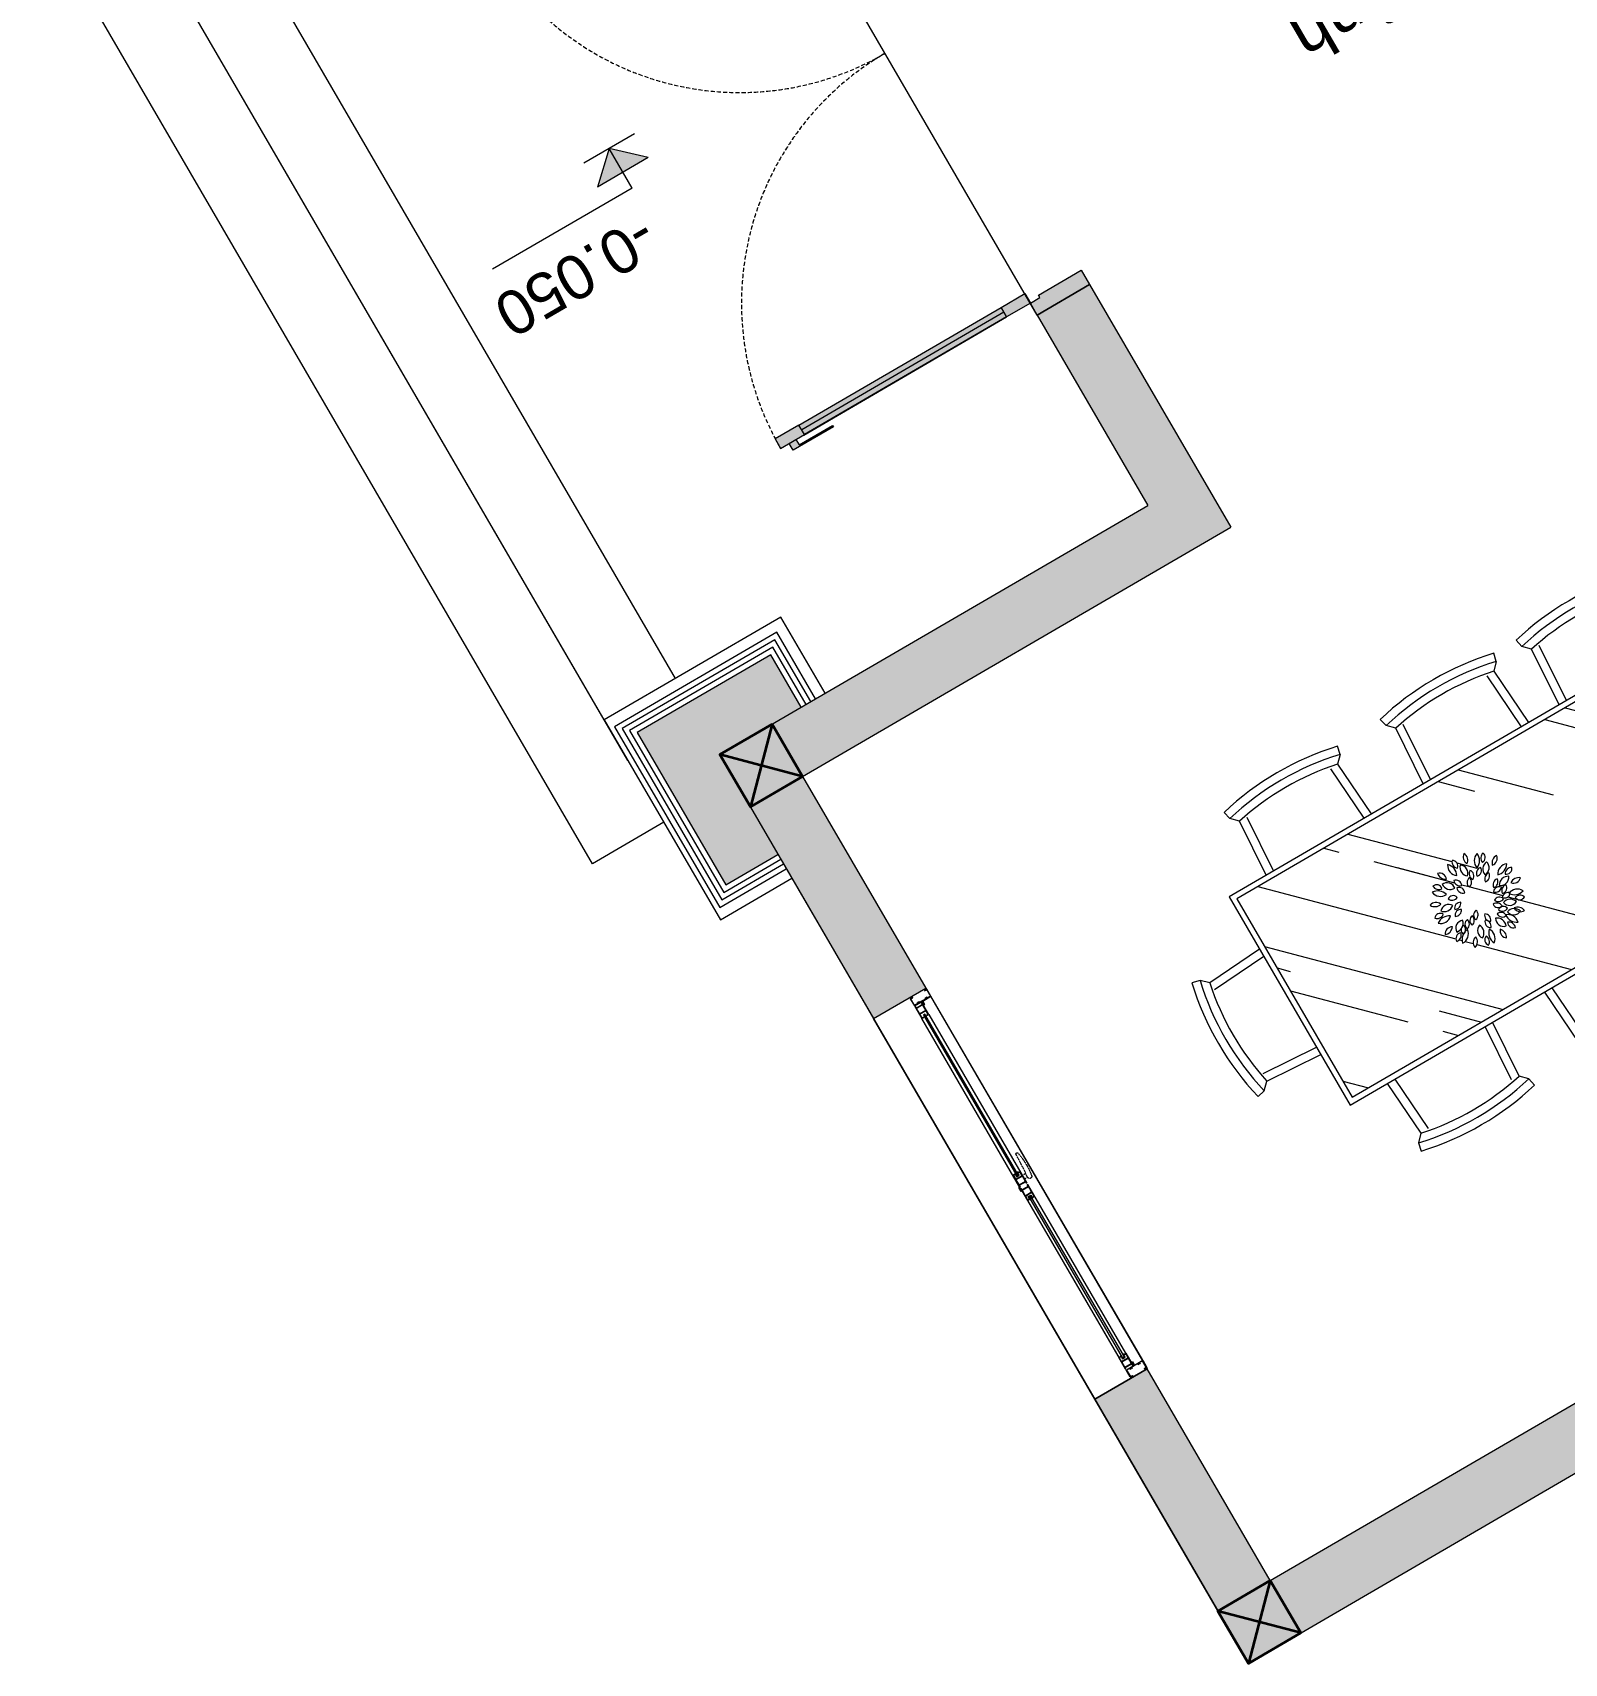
# Model space of a CAD drawing. Header units: millimetres. Extents: x 403824132 to 733479728, y 1974822364 to 2151530530.
# Drawn here: x 568546547 to 568552133, y 2063006440 to 2063012384 of the extents above; entities that cross this region are included whole.
import ezdxf
from ezdxf.enums import TextEntityAlignment as Align

# ---------------------------------------------------------------- set-up
doc = ezdxf.new("R2010")
doc.units = ezdxf.units.MM
doc.linetypes.add('HIDDEN', pattern=[0.75, 0.5, -0.25])
for name, color, linetype, lineweight in [('A-COT VACH', 2, 'Continuous', 35), ('A-HATCH', 251, 'Continuous', 5), ('A-KY HIEU', 34, 'Continuous', 20), ('A-NET THAY', 125, 'Continuous', 18), ('A-TEXT', 7, 'Continuous', 18), ('E- THAY', 9, 'Continuous', 20), ('E- Tuong', 4, 'Continuous', 13), ('i_Hatch', 250, 'Continuous', 13), ('LD-CUA', 146, 'Continuous', 13), ('LD-THAY', 9, 'Continuous', 13)]:
    doc.layers.add(name, color=color, linetype=linetype, lineweight=lineweight)
doc.styles.add('A1-arial', font='arial.ttf')
doc.styles.add('AA - Arial - Regular', font='arial.ttf', dxfattribs={"height": 250})

# ---------------------------------------------------------------- blocks, each defined once
blk = doc.blocks.new('AAAAAAW')
at = {"color": 2, "linetype": 'Continuous'}
for p, q in [((7037145.422722901, 955091.7947491944), (7037138.366936312, 955121.8783971713)), ((7037608.922722901, 955091.7947377636), (7037615.978510975, 955121.8783853924)), ((7037716.496211364, 955091.7947491944), (7037709.440424773, 955121.8783971713)), ((7038179.99621136, 955091.7947377636), (7038187.051999435, 955121.8783853924)), ((7038377.293093964, 955085.2598176105), (7038370.237307375, 955115.3434655872)), ((7038840.793093966, 955085.2598061792), (7038847.848882037, 955115.3434538085)), ((7037145.422722901, 955091.7947491944), (7037170.7429759, 955065.8119493973)), ((7037170.7429759, 955065.8119493973), (7037155.767477582, 954841.1795581372)), ((7037583.602468624, 955065.8119392156), (7037608.922722901, 955091.7947377636)), ((7037598.577955858, 954841.1795472169), (7037583.602468624, 955065.8119392156)), ((7037716.496211364, 955091.7947491944), (7037741.816464359, 955065.8119493973)), ((7037741.816464359, 955065.8119493973), (7037726.840966045, 954841.1795581372)), ((7038154.675957083, 955065.8119392156), (7038179.99621136, 955091.7947377636)), ((7038169.651444319, 954841.1795472169), (7038154.675957083, 955065.8119392156)), ((7038377.293093964, 955085.2598176105), (7038402.613346962, 955059.2770178132)), ((7038402.613346962, 955059.2770178132), (7038388.073509827, 954841.17954183)), ((7038815.472839688, 955059.2770076316), (7038840.793093966, 955085.2598061792)), ((7038830.012666062, 954841.1795309308), (7038815.472839688, 955059.2770076316)), ((7036960.433261916, 954841.1795764954), (7036960.433240323, 953965.6795764957)), ((7038986.068196999, 954841.1795270824), (7036960.433261916, 954841.1795764954)), ((7038986.068175407, 953965.6795270821), (7038986.068196999, 954841.1795270824)), ((7036716.352981422, 954639.2572313192), (7036686.269333797, 954646.3130193922)), ((7036716.352981422, 954639.2572313192), (7036742.335779972, 954613.9369770396)), ((7036742.335779972, 954613.9369770396), (7036960.433256673, 954628.4768034169)), ((7039204.165667736, 954613.9369168669), (7038986.068191753, 954628.4767540016)), ((7039230.148467533, 954639.2571698644), (7039204.165667736, 954613.9369168669)), ((7039230.148467533, 954639.2571698644), (7039260.23211551, 954646.3129564537)), ((7036716.352969993, 954175.7572313192), (7036686.269322016, 954168.7014447292)), ((7036742.33576979, 954201.077484316), (7036716.352969993, 954175.7572313192)), ((7036960.433245773, 954186.5376471806), (7036742.33576979, 954201.077484316)), ((7038986.068180853, 954186.5375977657), (7039204.165657554, 954201.0774241429)), ((7039204.165657554, 954201.0774241429), (7039230.148456102, 954175.7571698644)), ((7039230.148456102, 954175.7571698644), (7039260.232103731, 954168.7013817908)), ((7036960.433240323, 953965.6795764957), (7038986.068175407, 953965.6795270821)), ((7037170.742943227, 953741.0471661384), (7037155.767455991, 953965.6795581371)), ((7037598.577934268, 953965.6795472169), (7037583.602435951, 953741.0471559565)), ((7037741.816431689, 953741.0471661384), (7037726.840944452, 953965.6795581371)), ((7038169.651422728, 953965.6795472169), (7038154.675924413, 953741.0471559565)), ((7038402.613314613, 953747.5820651292), (7038388.073488237, 953965.67954183)), ((7038830.012644473, 953965.6795309308), (7038815.472807338, 953747.5820549476)), ((7037145.422688949, 953715.0643675905), (7037170.742943227, 953741.0471661384)), ((7037583.602435951, 953741.0471559565), (7037608.922688949, 953715.0643561592)), ((7037716.496177409, 953715.0643675905), (7037741.816431689, 953741.0471661384)), ((7038154.675924413, 953741.0471559565), (7038179.996177413, 953715.0643561592)), ((7038377.293060333, 953721.5992665814), (7038402.613314613, 953747.5820651292)), ((7038815.472807338, 953747.5820549476), (7038840.793060335, 953721.5992551508)), ((7037145.422688949, 953715.0643675905), (7037138.366900875, 953684.980719961)), ((7037608.922688949, 953715.0643561592), (7037615.978475537, 953684.980708182)), ((7037716.496177409, 953715.0643675905), (7037709.440389338, 953684.980719961)), ((7038179.996177413, 953715.0643561592), (7038187.051964, 953684.980708182)), ((7038377.293060333, 953721.5992665814), (7038370.237272262, 953691.5156189522)), ((7038840.793060335, 953721.5992551508), (7038847.848846923, 953691.5156071731))]:
    blk.add_line(p, q, dxfattribs=at)
at = {"color": 8, "linetype": 'Continuous'}
for p, q in [((7037201.574537225, 955063.7565112115), (7037186.736068122, 954841.1795573734)), ((7037772.648025688, 955063.7565112115), (7037757.809556584, 954841.1795573734)), ((7036981.033261407, 954820.5795759876), (7036981.033240832, 953986.2795759876)), ((7038965.46819649, 954820.5795275904), (7036981.033261407, 954820.5795759876)), ((7038965.468175916, 953986.2795275906), (7038965.46819649, 954820.5795275904)), ((7036981.033240832, 953986.2795759876), (7038965.468175916, 953986.2795275906)), ((7037201.574504656, 953743.1026028028), (7037186.736046532, 953965.6795573732)), ((7037567.609343727, 953965.6795479804), (7037552.770874624, 953743.1025941421)), ((7037772.647993118, 953743.1026028028), (7037757.809534992, 953965.6795573732)), ((7038138.682832189, 953965.6795479804), (7038123.844363086, 953743.1025941421))]:
    blk.add_line(p, q, dxfattribs=at)
at = {"color": 8}
for p, q in [((7037567.609365319, 954841.1795479802), (7037552.770907192, 955063.7565025508)), ((7038138.682853783, 954841.1795479802), (7038123.844395657, 955063.7565025508)), ((7038433.444908287, 955057.221579628), (7038419.042100366, 954841.1795410664)), ((7038799.044075524, 954841.1795316949), (7038784.641278258, 955057.2215709669)), ((7037280.384742999, 954521.2280796304), (7036981.033260925, 954820.57957647)), ((7037407.663962567, 954478.8016696204), (7037065.886074668, 954820.5795743776)), ((7037499.406899352, 954521.2280742887), (7037200.055417278, 954820.5795711286)), ((7037626.686118918, 954478.8016642787), (7037284.908231019, 954820.5795690359)), ((7037872.759282049, 954611.7377330728), (7037663.917465735, 954820.5795596888)), ((7038110.502386771, 954475.8179956276), (7037765.740842226, 954820.579557178)), ((7038110.502386771, 954475.8179956276), (7037765.740842226, 954820.579557178)), ((7038294.672159762, 954568.8340786112), (7038042.926700451, 954820.5795503418)), ((7038965.468180854, 954186.5375982744), (7038331.426267175, 954820.579543227)), ((7038534.611231612, 954707.904238992), (7038421.935935168, 954820.5795409948)), ((7038560.067077477, 954778.6149164832), (7038518.102457408, 954820.579538623)), ((7038965.468194805, 954752.2230232236), (7038897.111692124, 954820.5795292764)), ((7038965.468185457, 954373.2137885074), (7038653.405170293, 954685.2768190644)), ((7036744.391216637, 954583.1054156113), (7036960.433255909, 954597.5082128778)), ((7039202.110229551, 954583.10535554), (7038986.068190991, 954597.5081634629)), ((7038326.003944462, 954537.502292367), (7038304.569516268, 954558.9367216205)), ((7038341.625459909, 954521.8807761502), (7038333.990938103, 954529.5152983344)), ((7038877.226679875, 953986.2795297664), (7038350.377441702, 954513.1287939256)), ((7038212.025921906, 954374.2944554848), (7038123.983552631, 954462.3368291019)), ((7038212.025921906, 954374.2944554848), (7038123.983552631, 954462.3368291019)), ((7038208.822534008, 954275.6744645387), (7038155.601987549, 954328.8950136232)), ((7038233.282321469, 954353.0380548736), (7038214.693738082, 954371.6266391751)), ((7038233.282321469, 954353.0380548736), (7038214.693738082, 954371.6266391751)), ((7038466.728966109, 954119.5913987192), (7038252.025447872, 954334.2949275478)), ((7038404.503570898, 954181.8167969981), (7038252.025447872, 954334.2949275478)), ((7038965.468183087, 954277.047266266), (7038930.591019311, 954311.9244317621)), ((7036960.433246536, 954217.5062377196), (7036744.391207975, 954231.9090456428)), ((7037366.333240353, 953986.2795558949), (7037114.227448499, 954238.3853601805)), ((7037585.355396701, 953986.2795505532), (7037333.249604849, 954238.3853548388)), ((7038034.355396701, 953986.2795505532), (7037782.249604851, 954238.3853548388)), ((7038498.21744516, 953986.2795391136), (7038221.817682953, 954262.6793149546)), ((7038986.068181617, 954217.5061883045), (7039202.11022089, 954231.9089855714)), ((7037670.208210442, 953986.2795484607), (7037573.665906617, 954082.8218570488)), ((7038119.208210444, 953986.2795484607), (7038022.665906617, 954082.8218570488)), ((7038600.040821647, 953986.2795366023), (7038560.067058924, 954026.2533013006)), ((7038433.444876042, 953749.6375017943), (7038419.042078775, 953965.6795410663)), ((7038799.044053933, 953965.6795316949), (7038784.641246012, 953749.6374931328))]:
    blk.add_line(p, q, dxfattribs=at)
at = {"color": 2, "linetype": 'Continuous'}
for centre, radius, start, end in [((7037377.172698532, 954103.6859681986), 1045.822171541417, 76.80048340270088, 103.1995137473424), ((7037948.246186994, 954103.6859681986), 1045.822171541417, 76.80048340270088, 103.1995137473424), ((7038609.043069596, 954097.1510366142), 1045.822171541417, 76.80048340270088, 103.1995137473424), ((7038609.043069596, 954097.1510366142), 1014.922171541418, 76.80048340270088, 103.1995137473424), ((7037377.172698532, 954103.6859681986), 984.0221715414186, 77.89044481323005, 102.1095523488644), ((7037948.246186994, 954103.6859681986), 984.0221715414186, 77.89044481323005, 102.1095523488644), ((7038609.043069596, 954097.1510366142), 984.0221715414186, 77.89044481323005, 102.1095523488644), ((7037704.461750989, 954407.5072069481), 1045.822171541417, 166.8004834466142, 193.1995137511709), ((7037704.461750989, 954407.5072069481), 1014.922171541418, 166.8004834466142, 193.1995137511709), ((7038242.039686537, 954407.5071942328), 1014.922171541418, 346.8004834222621, 13.19951373493623), ((7038242.039686537, 954407.5071942328), 1045.822171541417, 346.8004834222621, 13.19951373493623), ((7037704.461750989, 954407.5072069481), 984.0221715414186, 167.8904447942521, 192.1095524362199), ((7038242.039686537, 954407.5071942328), 984.0221715414186, 347.8904447600133, 12.10955240687231), ((7037377.172713316, 954703.1731371556), 984.0221715414186, 257.89044481323, 282.1095523488645), ((7037948.246201779, 954703.1731371556), 984.0221715414186, 257.89044481323, 282.1095523488645), ((7038609.043084702, 954709.7080361464), 984.0221715414186, 257.89044481323, 282.1095523488645), ((7037377.172713316, 954703.1731371556), 1045.822171541417, 256.8004834027009, 283.1995137473425), ((7037377.172713316, 954703.1731371556), 1014.922171541418, 256.8004834027009, 283.1995137473425), ((7037948.246201779, 954703.1731371556), 1045.822171541417, 256.8004834027009, 283.1995137473425), ((7037948.246201779, 954703.1731371556), 1014.922171541418, 256.8004834027009, 283.1995137473425), ((7038609.043084702, 954709.7080361464), 1045.822171541417, 256.8004834027009, 283.1995137473425), ((7038609.043084702, 954709.7080361464), 1014.922171541418, 256.8004834027009, 283.1995137473425)]:
    blk.add_arc(centre, radius, start, end, dxfattribs=at)
at = {"color": 8, "linetype": 'Continuous'}
for centre in [(7037377.172698532, 954103.6859681986), (7037948.246186994, 954103.6859681986)]:
    blk.add_arc(centre, 1014.922171541418, 76.80048340270088, 103.1995137473424, dxfattribs=at)
at = {"color": 8}
for centre, radius, start, end in [((7038160.864861967, 954564.3602552128), 37.56386467009188, 166.0384723078694, 254.4359223569285), ((7038106.742750776, 954532.8133772865), 44.28682309241754, 353.9865708197663, 66.48782375426768), ((7038165.082215165, 954576.9880288466), 23.71430456975139, 158.7907787030892, 250.7624297853872), ((7038139.730157658, 954565.286293598), 20.53877804133036, 328.6409303441316, 80.91227821331633), ((7038215.484375651, 954585.4545418515), 30.87220209516123, 147.0310155199571, 225.0700473188842), ((7038174.141566833, 954581.0723694302), 26.21356438686432, 318.1933990584165, 53.90766383716564), ((7038259.258564968, 954564.254286107), 37.56386467009188, 126.0384722685216, 214.4359224009603), ((7038197.520680212, 954574.87699804), 44.28682309241754, 313.9865707637572, 26.48782383021965), ((7038270.606221389, 954571.2168595504), 23.71430456975139, 118.7907786233415, 210.7624298171029), ((7038243.663688168, 954578.5487987378), 20.53877804133036, 288.6409302818126, 40.91227818012279), ((7038314.65868596, 954545.3047005319), 30.87220209516123, 107.0310154585595, 185.0700473473505), ((7038280.1714509, 954568.5224069677), 26.21356438686432, 278.1933989877536, 13.90766386556039), ((7038068.637428108, 954488.3194396122), 20.53877804133036, 8.640930332527972, 120.9122781611231), ((7038080.536500483, 954513.5794773072), 23.71430456975139, 198.7907787265376, 290.7624298312242), ((7038084.851002918, 954522.5315027056), 26.21356438686432, 358.193399000597, 93.9076638450256), ((7038113.704625768, 954552.4630867898), 30.87220209516123, 187.0310155221967, 265.0700473164075), ((7038105.934092498, 954480.4522417705), 29.076542895512, 8.578276167023063, 117.9127010847434), ((7038123.318974506, 954514.9364599142), 32.21870847391171, 195.8330252398021, 290.6579521340827), ((7038110.562171811, 954517.446413816), 29.076542895512, 8.578276167023063, 117.9127010847434), ((7038127.947053817, 954551.93063196), 32.21870847391171, 195.8330252398021, 290.6579521340827), ((7038142.181750304, 954490.2412849679), 23.19747010121643, 21.29670151271758, 116.1216283637296), ((7038152.277946333, 954516.1489327687), 20.93511088476864, 194.0419524087804, 303.3763773696843), ((7038153.93732479, 954511.1250798728), 20.93511088476864, 354.0419523984777, 103.3763773924367), ((7038172.285583089, 954532.0172029258), 23.19747010121643, 181.2967014621411, 276.1216282906643), ((7038198.727743288, 954550.5274936069), 32.21870847391171, 155.8330252367505, 250.6579520107867), ((7038163.244122864, 954535.2858366572), 29.076542895512, 328.5782761256177, 77.91270120002464), ((7038226.645637336, 954506.2007362287), 23.19747010121643, 141.2967014666794, 236.1216283109957), ((7038199.160858178, 954501.990474562), 20.93511088476864, 314.0419523986267, 63.37637743995557), ((7038237.32774312, 954526.654558365), 23.19747010121643, 141.2967014666794, 236.1216283109957), ((7038209.842963961, 954522.4442966986), 20.93511088476864, 314.0419523986267, 63.37637743995557), ((7038279.371687027, 954529.3199849634), 32.21870847391171, 115.8330252592557, 210.6579520433989), ((7038242.392508534, 954540.452629925), 29.076542895512, 288.5782761539557, 37.91270111384553), ((7038334.564398745, 954500.9268559181), 37.56386467009188, 86.03847225714806, 174.4359223617684), ((7038294.098582825, 954548.7486727171), 44.28682309241754, 273.986570869189, 346.4878238609024), ((7038323.378001211, 954489.9487061196), 23.19747010121643, 101.2967014291699, 196.1216283250585), ((7038299.617134851, 954504.3903340531), 20.93511088476864, 274.0419524061677, 23.37637735860937), ((7038347.732663832, 954498.9663636228), 23.71430456975139, 78.79077875017815, 170.7624298151291), ((7038331.806365633, 954521.9012814198), 20.53877804133036, 248.640930309227, 0.9122781916095888), ((7038054.079806449, 954420.2917289478), 26.21356438686432, 38.19339903106032, 133.907663794871), ((7038064.240796627, 954442.2398461036), 44.28682309241754, 33.98657080542964, 106.4878237929903), ((7038085.422796902, 954501.1951791152), 37.56386467009188, 206.0384723226221, 294.4359223499702), ((7038115.695491836, 954434.7954010292), 20.93511088476864, 74.04195241248634, 183.3763773748825), ((7038098.306908705, 954456.4927871642), 23.19747010121643, 261.2967014186915, 356.1216283236893), ((7038112.364134434, 954454.96583115), 20.93511088476864, 34.0419524221702, 143.3763773518689), ((7038112.990517912, 954482.7641589995), 23.19747010121643, 221.2967014695181, 316.1216282828821), ((7038137.553670992, 954453.2471129216), 23.19747010121643, 21.29670151271758, 116.1216283637296), ((7038147.649867021, 954479.154760723), 20.93511088476864, 194.0419524087804, 303.3763773696843), ((7038149.309245477, 954474.130907827), 20.93511088476864, 354.0419523984777, 103.3763773924367), ((7038167.657503777, 954495.02303088), 23.19747010121643, 181.2967014621411, 276.1216282906643), ((7038256.810896947, 954466.2351084013), 23.19747010121643, 101.2967014291699, 196.1216283250585), ((7038233.050030584, 954480.676736335), 20.93511088476864, 274.0419524061677, 23.37637735860937), ((7038279.018059768, 954476.8465139336), 23.19747010121643, 101.2967014291699, 196.1216283250585), ((7038255.257193407, 954491.2881418671), 20.93511088476864, 274.0419524061677, 23.37637735860937), ((7038301.170838391, 954479.3373005872), 23.19747010121643, 101.2967014291699, 196.1216283250585), ((7038277.409972029, 954493.7789285207), 20.93511088476864, 274.0419524061677, 23.37637735860937), ((7038327.516608225, 954461.2371629836), 32.21870847391171, 75.8330252798322, 170.6579520891057), ((7038306.344840287, 954493.5350215216), 29.076542895512, 248.5782761436271, 357.9127011445724), ((7038364.822794792, 954450.800119796), 30.87220209516123, 67.03101551501791, 145.070047311018), ((7038353.32809403, 954490.7538822085), 26.21356438686432, 238.1933989526573, 333.9076638611759), ((7038056.943312474, 954461.7674038706), 30.87220209516123, 227.0310154635651, 305.0700473569482), ((7038063.650577806, 954383.6618831006), 20.53877804133036, 48.64093034705945, 160.9122782149553), ((7038056.528956799, 954410.6607708916), 23.71430456975139, 238.7907787245383, 330.7624297763851), ((7038089.901954452, 954345.5367663474), 44.28682309241754, 73.98657077435878, 146.487823853711), ((7038068.232550465, 954404.3146988812), 37.56386467009188, 246.0384722620045, 334.4359223452029), ((7038097.278417605, 954401.6090936648), 29.076542895512, 48.57827619212944, 157.9127011500429), ((7038088.429981718, 954439.2003241244), 32.21870847391171, 235.8330252244034, 330.657952103282), ((7038132.359836273, 954400.574812458), 20.93511088476864, 74.04195241248634, 183.3763773748825), ((7038114.971253141, 954422.272198593), 23.19747010121643, 261.2967014186915, 356.1216283236893), ((7038129.02847887, 954420.7452425793), 20.93511088476864, 34.0419524221702, 143.3763773518689), ((7038129.654862347, 954448.5435704284), 23.19747010121643, 221.2967014695181, 316.1216282828821), ((7038147.808154478, 954366.8132248772), 20.93511088476864, 74.04195241248634, 183.3763773748825), ((7038289.16500685, 954397.54534997), 23.19747010121643, 61.29670138083022, 156.1216283010965), ((7038280.246026702, 954423.8814693023), 20.93511088476864, 234.0419523506694, 343.3763773674817), ((7038280.455242553, 954364.0214559578), 23.19747010121643, 21.29670151271758, 116.1216283637296), ((7038300.269132542, 954420.695530816), 23.19747010121643, 61.29670138083022, 156.1216283010965), ((7038291.350152394, 954447.0316501486), 20.93511088476864, 234.0419523506694, 343.3763773674817), ((7038320.634963135, 954378.1357367112), 32.21870847391171, 35.83302519554897, 130.6579521139745), ((7038325.177111241, 954416.4862818924), 29.076542895512, 208.5782762019431, 317.9127011147625), ((7038351.545926792, 954404.0095730143), 37.56386467009188, 46.03847227554484, 134.4359223381847), ((7038351.286584691, 954466.6541351308), 44.28682309241754, 233.9865708583101, 306.4878237622672), ((7038360.373222931, 954394.0433511492), 23.71430456975139, 38.79077873122104, 130.7624297534186), ((7038362.915251687, 954421.8497446092), 20.53877804133036, 208.640930279084, 320.9122781664652), ((7038096.226162137, 954322.1921745135), 26.21356438686432, 78.19339905206539, 173.9076638591698), ((7038071.759685093, 954355.8050110372), 30.87220209516123, 267.0310155412907, 345.0700473558866), ((7038141.327184669, 954335.6479776296), 29.076542895512, 88.57827616241256, 197.9127011192987), ((7038110.38571235, 954358.7568658616), 32.21870847391171, 275.8330252209153, 10.65795208600727), ((7038130.419571348, 954388.510611012), 23.19747010121643, 261.2967014186915, 356.1216283236893), ((7038171.719083309, 954287.9525837213), 44.28682309241754, 113.9865708465742, 186.487823826739), ((7038117.337630056, 954319.0502679556), 37.56386467009188, 286.0384722807776, 14.43592238516387), ((7038163.656738953, 954334.2176302464), 20.93511088476864, 74.04195241248634, 183.3763773748825), ((7038146.268155825, 954355.9150163813), 23.19747010121643, 261.2967014186915, 356.1216283236893), ((7038196.861053362, 954337.5702452223), 20.93511088476864, 114.0419523437152, 223.3763773117279), ((7038169.593814915, 954343.014241502), 23.19747010121643, 301.2967015264796, 36.12162830225017), ((7038217.469485988, 954313.4328328872), 29.076542895512, 128.578276183737, 237.9127010852361), ((7038218.189552687, 954351.9308181535), 23.19747010121643, 101.2967014291699, 196.1216283250585), ((7038194.428686327, 954366.3724460877), 20.93511088476864, 274.0419524061677, 23.37637735860937), ((7038178.912836042, 954311.2464732813), 32.21870847391171, 315.8330252510097, 50.65795208440854), ((7038253.234778957, 954346.6994187515), 20.93511088476864, 154.0419523914508, 263.3763773242558), ((7038228.847529118, 954333.3427188359), 23.19747010121643, 341.2967014435073, 76.12162829414673), ((7038257.09713134, 954375.1553028164), 20.93511088476864, 154.0419523914508, 263.3763773242558), ((7038232.7098815, 954361.7986029008), 23.19747010121643, 341.2967014435073, 76.12162829414673), ((7038290.077492633, 954345.3583725892), 29.076542895512, 168.5782761480717, 277.9127012197869), ((7038261.946750029, 954318.8997870913), 32.21870847391171, 355.8330252301698, 90.65795206909667), ((7038290.55143858, 954389.9291037588), 20.93511088476864, 194.0419524087804, 303.3763773696843), ((7038302.257303342, 954318.8511111914), 37.56386467009188, 6.038472303033162, 94.43592237225668), ((7038342.325784108, 954367.006331792), 44.28682309241754, 193.9865708309115, 266.4878238591177), ((7038322.434152802, 954325.2094143416), 20.53877804133036, 168.6409303374863, 280.912278228853), ((7038302.613240588, 954305.5424657372), 23.71430456975139, 358.7907786943965, 90.76242977381158), ((7038342.504358027, 954346.1605432902), 30.87220209516123, 27.03101555694677, 105.0700473217795), ((7038359.380689807, 954384.1555521948), 26.21356438686432, 198.1933989973413, 293.9076638256041), ((7038127.103009433, 954300.2840579314), 20.53877804133036, 88.64093032891655, 200.912278212519), ((7038104.292980678, 954316.3887161831), 23.71430456975139, 278.7907786557149, 10.7624298022046), ((7038191.569321823, 954274.1347112649), 26.21356438686432, 118.193398926501, 213.9076638475686), ((7038151.220998213, 954284.1568895936), 30.87220209516123, 307.0310155370275, 25.07004733187579), ((7038229.304624992, 954277.1993751432), 20.53877804133036, 128.6409304036603, 240.9122781779852), ((7038201.479254463, 954274.8742552092), 23.71430456975139, 318.7907786996188, 50.76242977788307), ((7038271.409039325, 954296.4315773176), 44.28682309241754, 153.9865708132504, 226.487823876318), ((7038209.761223122, 954285.2980611464), 37.56386467009188, 326.0384723287325, 54.43592236488907), ((7038295.497161468, 954298.605960268), 26.21356438686432, 158.1933989938039, 253.9076637912073), ((7038258.146420295, 954280.3479918131), 30.87220209516123, 347.0310155219983, 65.07004738806286)]:
    blk.add_arc(centre, radius, start, end, dxfattribs=at)
blk = doc.blocks.new('*U244')
h = blk.add_hatch(color=254)
h.dxf.hatch_style = 1
h.paths.add_polyline_path([(21.73011238398616, 844.50355545929), (21.73011238398616, 1014.122881155373), (50.00000000000004, 1014.122881155373), (50.00000000000004, 985.8529935393885), (27.38408990719476, 985.8529935393885), (27.38408990719476, 844.50355545929)])
h = blk.add_hatch(color=253)
h.dxf.hatch_style = 1
h.paths.add_polyline_path([(50.00000000000004, 949.9879373473809), (90.00000000000003, 949.9879373473809), (90.00000000000003, 1049.987937347381), (50.00000000000004, 1049.987937347381)])
h.paths.add_polyline_path([(50, 100), (90, 100), (90, 0), (50, 0)])
h = blk.add_hatch(color=253)
h.dxf.hatch_style = 1
h.paths.add_polyline_path([(2149.975874694763, 100), (2109.975874694763, 100), (2109.975874694763, 0), (2149.975874694763, 0)])
h.paths.add_polyline_path([(2149.975874694763, 949.9879373473818), (2109.975874694763, 949.9879373473818), (2109.975874694763, 1049.987937347382), (2149.975874694763, 1049.987937347382)])
h = blk.add_hatch(color=254)
h.dxf.hatch_style = 1
h.paths.add_polyline_path([(50.00000000000004, 949.9879373473809), (90.00000000000003, 949.9879373473809), (90, 100), (50, 100)])
h = blk.add_hatch(color=254)
h.dxf.hatch_style = 1
h.paths.add_polyline_path([(2109.975874694763, 949.9879373473818), (2149.975874694763, 949.9879373473818), (2149.975874694763, 100), (2109.975874694763, 100)])
h = blk.add_hatch(color=253)
h.dxf.hatch_style = 1
h.paths.add_polyline_path([(0, 0), (50, 0), (50, -40), (60, -40), (60, -220.0000000000004), (0, -220.0000000000004)])
h = blk.add_hatch(color=253)
h.dxf.hatch_style = 1
h.paths.add_polyline_path([(2199.975874694763, 0), (2149.975874694763, 0), (2149.975874694763, -40), (2139.975874694763, -40), (2139.975874694763, -220.0000000000004), (2199.975874694763, -220.0000000000004)])
at = {"linetype": 'Continuous'}
blk.add_line((70, 100), (70.00000000000003, 949.9879373473809), dxfattribs=at)
for p, q in [((90.00000000000003, 949.9879373473809), (90, 100)), ((2109.975874694763, 949.9879373473818), (2109.975874694763, 100)), ((2129.975874694763, 100), (2129.975874694763, 949.9879373473818))]:
    blk.add_line(p, q)
for points in [[(21.73011238398616, 844.50355545929), (21.73011238398616, 1014.122881155373), (50.00000000000004, 1014.122881155373), (50.00000000000004, 985.8529935393885), (27.38408990719476, 985.8529935393885), (27.38408990719476, 844.50355545929)], [(50.00000000000004, 949.9879373473809), (90.00000000000003, 949.9879373473809), (90, 100), (50, 100)], [(2109.975874694763, 949.9879373473818), (2149.975874694763, 949.9879373473818), (2149.975874694763, 100), (2109.975874694763, 100)], [(0, 0), (50, 0), (50, -40), (60, -40), (60, -220.0000000000004), (0, -220.0000000000004)], [(2199.975874694763, 0), (2149.975874694763, 0), (2149.975874694763, -40), (2139.975874694763, -40), (2139.975874694763, -220.0000000000004), (2199.975874694763, -220.0000000000004)]]:
    blk.add_lwpolyline(points, close=True)
for points in [[(50.00000000000004, 949.9879373473809), (90.00000000000003, 949.9879373473809), (90.00000000000003, 1049.987937347381), (50.00000000000004, 1049.987937347381), (50.00000000000004, 949.9879373473809)], [(2149.975874694763, 949.9879373473818), (2109.975874694763, 949.9879373473818), (2109.975874694763, 1049.987937347382), (2149.975874694763, 1049.987937347382), (2149.975874694763, 949.9879373473818)], [(50.00000000000004, 952.8938646367164), (50, 100)], [(2149.975874694763, 952.8938646367174), (2149.975874694763, 100)], [(50, 100), (90, 100), (90, 0), (50, 0), (50, 100)], [(2149.975874694763, 100), (2109.975874694763, 100), (2109.975874694763, 0), (2149.975874694763, 0), (2149.975874694763, 100)]]:
    blk.add_lwpolyline(points)
at = {"linetype": 'HIDDEN', "ltscale": 30}
for points in [[(1099.987937347381, 0, 0.4142135623730951), (50, 1049.987937347381, 0.4142135623730951)], [(1099.98793734738, 0, -0.4142135623730951), (2149.975874694762, 1049.987937347382, -0.4142135623730951)]]:
    blk.add_lwpolyline(points, format="xyb", dxfattribs=at)
blk = doc.blocks.new('kkkk')
h = blk.add_hatch(color=250)
edge = h.paths.add_edge_path()
edge.add_line((333058.7503477686, 105336.6100560361), (333060.2503477686, 105336.6100560361))
edge.add_line((333060.2503477686, 105336.6100560361), (333060.2503477686, 105341.6100560361))
edge.add_line((333060.2503477686, 105341.6100560361), (333061.7503477686, 105341.6100560361))
edge.add_line((333061.7503477686, 105341.6100560361), (333061.7503477686, 105371.6100560361))
edge.add_line((333061.7503477686, 105371.6100560361), (333027.5003477686, 105371.6100560361))
edge.add_line((333027.5003477686, 105371.6100560361), (333027.5003477686, 105386.6100560362))
edge.add_line((333027.5003477686, 105386.6100560362), (333022.1618856793, 105386.6100560362))
edge.add_line((333022.1618856793, 105386.6100560362), (333022.1618856793, 105383.6100560361))
edge.add_line((333022.1618856793, 105383.6100560361), (333023.6618856793, 105383.6100560361))
edge.add_line((333023.6618856793, 105383.6100560361), (333023.6618856793, 105385.1100560361))
edge.add_line((333023.6618856793, 105385.1100560361), (333026.0003477686, 105385.1100560361))
edge.add_line((333026.0003477686, 105385.1100560361), (333026.0003477686, 105378.0508778042))
edge.add_line((333026.0003477686, 105378.0508778042), (333023.6618856793, 105378.0508778042))
edge.add_line((333023.6618856793, 105378.0508778042), (333023.6618856793, 105379.5508778041))
edge.add_line((333023.6618856793, 105379.5508778041), (333022.1618856793, 105379.5508778041))
edge.add_line((333022.1618856793, 105379.5508778041), (333022.1618856793, 105376.5508778041))
edge.add_line((333022.1618856793, 105376.5508778041), (333026.0003477686, 105376.5508778041))
edge.add_line((333026.0003477686, 105376.5508778041), (333026.0003477686, 105371.6100560361))
edge.add_line((333026.0003477686, 105371.6100560361), (332991.7503477686, 105371.6100560361))
edge.add_line((332991.7503477686, 105371.6100560361), (332991.7503477686, 105341.6100560361))
edge.add_line((332991.7503477686, 105341.6100560361), (332993.2503477686, 105341.6100560361))
edge.add_line((332993.2503477686, 105341.6100560361), (332993.2503477686, 105336.6100560361))
edge.add_line((332993.2503477686, 105336.6100560361), (332994.7503477685, 105336.6100560361))
edge.add_line((332994.7503477685, 105336.6100560361), (332994.7503477685, 105341.6100560361))
edge.add_line((332994.7503477685, 105341.6100560361), (333002.2503477686, 105341.6100560361))
edge.add_line((333002.2503477686, 105341.6100560361), (333002.2503477686, 105343.1100560361))
edge.add_line((333002.2503477686, 105343.1100560361), (332993.2503477686, 105343.1100560361))
edge.add_line((332993.2503477686, 105343.1100560361), (332993.2503477686, 105370.1100560361))
edge.add_line((332993.2503477686, 105370.1100560361), (333006.8920954218, 105370.1100560361))
edge.add_arc((333010.0003477685, 105367.6396451521), 3.970410884021193, 141.5226399061715, 209.9999999996041)
edge.add_line((333006.5618710796, 105365.6544397101), (333007.8609091851, 105366.4044397101))
edge.add_arc((333010.0003477685, 105367.6396451522), 2.470410884022959, -390.0000000008324, -150.0000000000441, ccw=False)
edge.add_line((333012.1397863518, 105366.4044397101), (333013.4388244577, 105365.6544397101))
edge.add_arc((333010.0003477685, 105367.6396451521), 3.970410884017615, -29.99999999942238, 38.47736009484422)
edge.add_line((333013.1086001153, 105370.1100560362), (333040.3920954216, 105370.1100560361))
edge.add_arc((333043.5003477685, 105367.6396451521), 3.970410884021193, 141.5226399061715, 209.9999999996041)
edge.add_line((333040.0618710795, 105365.6544397101), (333041.3609091852, 105366.4044397101))
edge.add_arc((333043.5003477685, 105367.6396451522), 2.470410884022959, -390.0000000008324, -150.0000000000441, ccw=False)
edge.add_line((333045.639786352, 105366.4044397101), (333046.9388244575, 105365.6544397101))
edge.add_arc((333043.5003477685, 105367.6396451521), 3.970410884017615, -29.99999999942238, 38.47736009484422)
edge.add_line((333046.6086001155, 105370.1100560362), (333060.2503477686, 105370.1100560361))
edge.add_line((333060.2503477686, 105370.1100560361), (333060.2503477686, 105343.1100560361))
edge.add_line((333060.2503477686, 105343.1100560361), (333051.2503477687, 105343.1100560361))
edge.add_line((333051.2503477687, 105343.1100560361), (333051.2503477687, 105341.6100560361))
edge.add_line((333051.2503477687, 105341.6100560361), (333058.7503477686, 105341.6100560361))
edge.add_line((333058.7503477686, 105341.6100560361), (333058.7503477686, 105336.6100560361))
blk.add_lwpolyline([(333026.0003477686, 105378.0508778042), (333026.0003477686, 105385.1100560361), (333023.6618856793, 105385.1100560361), (333023.6618856793, 105383.6100560361), (333022.1618856793, 105383.6100560361), (333022.1618856793, 105386.6100560362), (333027.5003477686, 105386.6100560362), (333027.5003477686, 105371.6100560361), (333061.7503477686, 105371.6100560361), (333061.7503477686, 105341.6100560361), (333060.2503477686, 105341.6100560361), (333060.2503477686, 105336.6100560361), (333058.7503477686, 105336.6100560361), (333058.7503477686, 105341.6100560361), (333051.2503477687, 105341.6100560361), (333051.2503477687, 105343.1100560361), (333060.2503477686, 105343.1100560361), (333060.2503477686, 105370.1100560361), (333046.6086001155, 105370.1100560362, -0.3080097014273616), (333046.9388244575, 105365.6544397101), (333045.639786352, 105366.4044397101, 1.732050807573783), (333041.3609091852, 105366.4044397101), (333040.0618710795, 105365.6544397101, -0.3080097014276107), (333040.3920954216, 105370.1100560361), (333013.1086001153, 105370.1100560362, -0.3080097014273616), (333013.4388244577, 105365.6544397101), (333012.1397863518, 105366.4044397101, 1.732050807573783), (333007.8609091851, 105366.4044397101), (333006.5618710796, 105365.6544397101, -0.3080097014276107), (333006.8920954218, 105370.1100560361), (332993.2503477686, 105370.1100560361), (332993.2503477686, 105343.1100560361), (333002.2503477686, 105343.1100560361), (333002.2503477686, 105341.6100560361), (332994.7503477685, 105341.6100560361), (332994.7503477685, 105336.6100560361), (332993.2503477686, 105336.6100560361), (332993.2503477686, 105341.6100560361), (332991.7503477686, 105341.6100560361), (332991.7503477686, 105371.6100560361), (333026.0003477686, 105371.6100560361), (333026.0003477686, 105376.5508778041), (333022.1618856793, 105376.5508778041), (333022.1618856793, 105379.5508778041), (333023.6618856793, 105379.5508778041), (333023.6618856793, 105378.0508778042)], format="xyb", close=True)
blk = doc.blocks.new('ccccc')
h = blk.add_hatch(color=250)
h.paths.add_polyline_path([(333034.3144056356, 105325.3407150077), (333084.3144056355, 105325.3407150077), (333084.3144056355, 105326.8407150077), (333077.6940542447, 105326.8407150077), (333077.6940542447, 105353.8407150077), (333084.3144056355, 105353.8407150077), (333084.3144056355, 105355.3407150077), (333034.3144056356, 105355.3407150077), (333034.3144056356, 105346.7373347332), (333035.8144056356, 105346.7373347332), (333035.8144056356, 105353.8407150077), (333052.1347392885, 105353.8407150077), (333052.1347392885, 105326.8407150077), (333035.8144056356, 105326.8407150077), (333035.8144056356, 105333.9440952822), (333034.3144056356, 105333.9440952822)])
h.paths.add_polyline_path([(333053.6347392886, 105326.8407150077), (333053.6347392886, 105353.8407150077), (333076.1940542446, 105353.8407150077), (333076.1940542446, 105326.8407150077)], flags=16)
for p, q in [((333034.3144056356, 105346.7373347332), (333035.8144056356, 105346.7373347332)), ((333052.1347392885, 105353.8407150077), (333052.1347392885, 105326.8407150077)), ((333053.6347392886, 105353.8407150077), (333053.6347392886, 105326.8407150077)), ((333076.1940542446, 105353.8407150077), (333076.1940542446, 105326.8407150077)), ((333077.6940542447, 105353.8407150077), (333077.6940542447, 105326.8407150077)), ((333084.3144056355, 105355.3407150077), (333084.3144056355, 105353.8407150077)), ((333034.3144056356, 105333.9440952822), (333035.8144056356, 105333.9440952822)), ((333084.3144056355, 105326.8407150077), (333084.3144056355, 105325.3407150077))]:
    blk.add_line(p, q)
for points in [[(333084.3144056355, 105355.3407150077), (333034.3144056356, 105355.3407150077), (333034.3144056356, 105346.7373347332)], [(333052.1347392885, 105353.8407150077), (333035.8144056356, 105353.8407150077), (333035.8144056356, 105346.7373347332)], [(333076.1940542446, 105353.8407150077), (333053.6347392886, 105353.8407150077)], [(333084.3144056355, 105353.8407150077), (333077.6940542447, 105353.8407150077)], [(333034.3144056356, 105333.9440952822), (333034.3144056356, 105325.3407150077), (333084.3144056355, 105325.3407150077)], [(333035.8144056356, 105333.9440952822), (333035.8144056356, 105326.8407150077), (333052.1347392885, 105326.8407150077)], [(333053.6347392886, 105326.8407150077), (333076.1940542446, 105326.8407150077)], [(333077.6940542447, 105326.8407150077), (333084.3144056355, 105326.8407150077)]]:
    blk.add_lwpolyline(points)
blk = doc.blocks.new('dasdsd')
at = {"linetype": 'HIDDEN', "ltscale": 0.05}
for p, q in [((-9.569141384446992, -15.90723716295906), (-9.569141384446992, 0)), ((9.569141384446992, 0), (-9.569141384446992, 0)), ((9.569141384446992, -15.90723716294451), (9.569141384446992, 0)), ((-16.34979056974407, -18.90631077674334), (-107.8912883332232, -23.1459015282162)), ((-10.46026030555367, -16.12276114153791), (-15.45867164875381, -18.69078679804806)), ((9.569141384330578, -15.90723716295906), (-9.569141384446992, -15.90723716295906))]:
    blk.add_line(p, q, dxfattribs=at)
for centre, radius, start, end in [((-106.2585171776591, -28.09938181765028), 5.215640768237306, 108.2433054779571, 251.7566945220429), ((-40.96028682653559, 286.6360905124457), 326.6202464477597, 258.1751875100508, 278.8996242376831), ((-16.34979056974407, -16.9563107767899), 1.95, 270, 297.1926651147454), ((-9.569141384446992, -17.85723716302891), 1.95, 90, 117.1926651147453), ((9.569141384446992, -25.97958644191385), 10.07234927896024, 270, 90)]:
    blk.add_arc(centre, radius, start, end, dxfattribs=at)
blk = doc.blocks.new('fffsf')
h = blk.add_hatch(color=250)
h.paths.add_polyline_path([(333183.8310297608, 105395.8081060237), (333133.8310297608, 105395.8081060237), (333133.8310297608, 105394.3081060237), (333140.4513811519, 105394.3081060237), (333140.4513811519, 105367.3081060237), (333133.8310297608, 105367.3081060237), (333133.8310297608, 105364.3081060237), (333118.8310297608, 105364.3081060237), (333118.8310297608, 105361.3081060237), (333135.3310297608, 105361.3081060237), (333135.3310297608, 105365.8081060237), (333183.8310297608, 105365.8081060237), (333183.8310297608, 105374.4114862982), (333182.3310297608, 105374.4114862982), (333182.3310297608, 105367.3081060237), (333166.0106961079, 105367.3081060237), (333166.0106961079, 105394.3081060237), (333182.3310297608, 105394.3081060237), (333182.3310297608, 105387.2047257492), (333183.8310297608, 105387.2047257492)])
h.paths.add_polyline_path([(333164.5106961079, 105394.3081060237), (333164.5106961079, 105367.3081060237), (333141.9513811518, 105367.3081060237), (333141.9513811518, 105394.3081060237)], flags=16)
for p, q in [((333133.8310297608, 105395.8081060237), (333133.8310297608, 105394.3081060237)), ((333140.4513811519, 105394.3081060237), (333140.4513811519, 105367.3081060237)), ((333141.9513811518, 105394.3081060237), (333141.9513811518, 105367.3081060237)), ((333164.5106961079, 105394.3081060237), (333164.5106961079, 105367.3081060237)), ((333166.0106961079, 105394.3081060237), (333166.0106961079, 105367.3081060237)), ((333183.8310297608, 105387.2047257492), (333182.3310297608, 105387.2047257492)), ((333183.8310297608, 105374.4114862982), (333182.3310297608, 105374.4114862982))]:
    blk.add_line(p, q)
for points in [[(333183.8310297608, 105374.4114862982), (333183.8310297608, 105365.8081060237), (333135.3310297608, 105365.8081060237), (333135.3310297608, 105361.3081060237), (333118.8310297608, 105361.3081060237)], [(333133.8310297608, 105367.3081060237), (333133.8310297608, 105364.3081060237), (333118.8310297608, 105364.3081060237), (333118.8310297608, 105361.3081060237)], [(333133.8310297608, 105395.8081060237), (333183.8310297608, 105395.8081060237), (333183.8310297608, 105387.2047257492)], [(333133.8310297608, 105394.3081060237), (333140.4513811519, 105394.3081060237)], [(333140.4513811519, 105367.3081060237), (333133.8310297608, 105367.3081060237)], [(333141.9513811518, 105394.3081060237), (333164.5106961079, 105394.3081060237)], [(333164.5106961079, 105367.3081060237), (333141.9513811518, 105367.3081060237)], [(333166.0106961079, 105394.3081060237), (333182.3310297608, 105394.3081060237), (333182.3310297608, 105387.2047257492)], [(333182.3310297608, 105374.4114862982), (333182.3310297608, 105367.3081060237), (333166.0106961079, 105367.3081060237)]]:
    blk.add_lwpolyline(points)
blk = doc.blocks.new('*U241')
for points in [[(88.41580056528618, 82.17994154020562), (88.41580056524253, 80.6033802745078), (77.17966634732147, 80.60338027449323), (77.17966634729966, 69.39661972550675), (88.41580056521342, 69.39661972551403), (88.41580056528618, 67.82005845976528, 0.2403906807314063), (91.14311726333106, 71.99999999998546), (80.17966634737968, 71.99999999998546), (80.17966634732147, 77.99999999998543), (91.14311726327287, 77.99999999998543, 0.2403906807301442)], [(747.2006161650493, 82.17994154014741), (747.2006161651221, 80.6033802744132), (758.4367503830288, 80.60338027440594), (758.4367503830141, 69.39661972541944), (747.2006161650928, 69.39661972542672), (747.2006161650493, 67.82005845970707, -0.2403906807314063), (744.4732994670555, 71.99999999992724), (755.4367503829994, 71.99999999992724), (755.4367503829558, 77.99999999993452), (744.4732994670046, 77.99999999994179, -0.2403906807301442)], [(853.0322172950906, 82.17994153920152), (853.032217295127, 80.60338027349644), (841.7960830772133, 80.60338027346006), (841.7960830772714, 69.39661972447357), (853.0322172951853, 69.39661972450267), (853.0322172951196, 67.82005845875392, 0.2403906807314063), (855.7595339930992, 71.99999999901047), (844.7960830771477, 71.99999999896681), (844.7960830771914, 77.99999999895226), (855.7595339931427, 77.99999999898864, 0.2403906807301442)]]:
    blk.add_hatch(color=250).paths.add_polyline_path(points)
for p, q in [((797.6164167301754, 89.99999999997091), (44.50000000021828, 90.00000000004366)), ((797.6164167301608, 89.99999999991269), (88.00000000023283, 89.99999999998545)), ((88.00000000024738, 59.99999999998546), (797.6164167301754, 59.99999999989814)), ((802.6164167300664, 89.9999999988213), (1512.232833441913, 89.99999999983993)), ((1512.232833441986, 59.99999999983993), (802.6164167301464, 59.99999999880675)), ((35.00000000011642, 20), (1565.23283344203, 20))]:
    blk.add_line(p, q)
for points in [[(88.41580056528618, 82.17994154020562), (88.41580056524253, 80.6033802745078), (77.17966634732147, 80.60338027449323), (77.17966634729966, 69.39661972550675), (88.41580056521342, 69.39661972551403), (88.41580056528618, 67.82005845976528, 0.2403906807314063), (91.14311726333106, 71.99999999998546), (80.17966634737968, 71.99999999998546), (80.17966634732147, 77.99999999998543), (91.14311726327287, 77.99999999998543, 0.2403906807301443)], [(747.2006161650493, 82.17994154014741), (747.2006161651221, 80.6033802744132), (758.4367503830288, 80.60338027440594), (758.4367503830141, 69.39661972541944), (747.2006161650928, 69.39661972542672), (747.2006161650493, 67.82005845970707, -0.2403906807314063), (744.4732994670555, 71.99999999992724), (755.4367503829994, 71.99999999992724), (755.4367503829558, 77.99999999993452), (744.4732994670046, 77.99999999994179, -0.2403906807301443)], [(853.0322172950906, 82.17994153920152), (853.032217295127, 80.60338027349644), (841.7960830772133, 80.60338027346006), (841.7960830772714, 69.39661972447357), (853.0322172951853, 69.39661972450267), (853.0322172951196, 67.82005845875392, 0.2403906807314063), (855.7595339930992, 71.99999999901047), (844.7960830771477, 71.99999999896681), (844.7960830771914, 77.99999999895226), (855.7595339931427, 77.99999999898864, 0.2403906807301443)]]:
    blk.add_lwpolyline(points, format="xyb", close=True)
for points in [[(755.4367503829994, 71.99999999992724), (80.17966634737968, 71.99999999998546), (80.17966634732147, 77.99999999998543), (755.4367503829558, 77.99999999993452)], [(844.7960830772784, 71.99999999894499), (1520.053167094825, 71.9999999998545), (1520.053167094738, 77.99999999986177), (844.7960830771914, 77.99999999895226)]]:
    blk.add_lwpolyline(points, close=True)
at = {"rotation": 270}
blk.add_blockref('kkkk', (-105336.6100560361, 333081.7503477685), dxfattribs=at)
at = {"xscale": -1}
for name, p, rotation in [('ccccc', (333122.3144056175, -105265.3407150657), 359.9999999999902), ('fffsf', (-332331.2146133263, 105455.8081050878), 180.0000000001608), ('kkkk', (106936.8428894781, 333081.7503477685), 90)]:
    blk.add_blockref(name, p, dxfattribs=dict(at, rotation=rotation))
for p in [(-332286.6979889237, -105265.3407149498), (-331522.081571898, -105265.3407159424)]:
    blk.add_blockref('ccccc', p)
at = {"xscale": -0.8000000000000002, "yscale": 0.8, "zscale": 0.8}
blk.add_blockref('dasdsd', (827.6164167301607, 59.99999999895225), dxfattribs=at)
blk = doc.blocks.new('cotxaytho')
at = {"layer": 'A-KY HIEU'}
h = blk.add_hatch(color=256, dxfattribs=at)
h.paths.add_polyline_path([(200.0000000000018, 187.5), (0, 187.5), (0, 0)])
h.paths.add_polyline_path([(0, 187.5), (-200, 187.5), (0, 0)])
for p, q in [((0, 312.5), (0, 0)), ((0, 312.5), (1100, 312.5)), ((-200, 187.5), (0, 0)), ((-200, 187.5), (200, 187.5)), ((0, 0), (200, 187.5)), ((-200, 0), (200, 0))]:
    blk.add_line(p, q, dxfattribs=at)
at = {"color": 6, "style": 'A1-arial'}
blk.add_attdef('-0.050', (35.02610784031822, 401.7086938884313), '', height=250, dxfattribs=at)
blk = doc.blocks.new('COT220')
at = {"layer": 'i_Hatch'}
h = blk.add_hatch(color=256, dxfattribs=at)
h.dxf.hatch_style = 1
h.paths.add_polyline_path([(-124343785.6764652, 101818213.3575816), (-124343565.6764652, 101818213.3575816), (-124343565.6764652, 101818433.3575816), (-124343785.6764652, 101818433.3575816)])
at = {"layer": 'A-COT VACH'}
for p, q in [((-124343785.6764652, 101818433.3575816), (-124343565.6764652, 101818213.3575816)), ((-124343785.6764652, 101818213.3575816), (-124343565.6764652, 101818433.3575816))]:
    blk.add_line(p, q, dxfattribs=at)
blk.add_lwpolyline([(-124343785.6764652, 101818213.3575816), (-124343565.6764652, 101818213.3575816), (-124343565.6764652, 101818433.3575816), (-124343785.6764652, 101818433.3575816)], close=True, dxfattribs=at)
blk = doc.blocks.new('LUOICOTA-BT4')
at = {"layer": 'E- Tuong'}
for p in [(131381781.6763836, -101030634.3347441), (131381781.6763874, -101034234.3332933)]:
    blk.add_blockref('COT220', p, dxfattribs=at)
blk = doc.blocks.new('MB TANG 1')
at = {"layer": 'A-HATCH'}
h = blk.add_hatch(color=256, dxfattribs=at)
h.dxf.hatch_style = 1
h.paths.add_polyline_path([(7038960.168316902, 707144.9860604107), (7035160.168247312, 707144.9860604107), (7035160.168247312, 705634.9568663008), (7035380.168247312, 705634.9568663008), (7035380.168247312, 706924.9860604106), (7038960.168316902, 706924.9860604106)])
h.paths.add_polyline_path([(7038960.168320715, 703544.9486484798), (7035380.152217283, 703544.9486484798), (7035380.152217283, 704834.9568663008), (7035160.152217163, 704834.9568663008), (7035160.152217163, 703324.9646822959), (7035880.183608012, 703324.9646822959), (7035880.18360796, 702325.0308779016), (7036100.18360808, 702325.0308779016), (7036100.18360808, 703324.9817994088), (7038960.168320715, 703324.9817994088)])
h.paths.add_polyline_path([(7043880.168313801, 707145.0088893026), (7041933.906659975, 707145.0088893026), (7041933.906659975, 706925.0088893026), (7043660.168313802, 706925.0088893026), (7043660.168313802, 706035.1155964686), (7043880.168313801, 706035.1155964686)])
h.paths.add_polyline_path([(7043880.168315102, 704434.882763032), (7043660.168315102, 704434.882763032), (7043660.168317615, 703544.9875112028), (7041860.154902961, 703544.9875112028), (7041860.154540998, 702524.9611106453), (7042080.154540998, 702524.9611106453), (7042080.154857459, 703324.9875112026), (7043880.168318237, 703324.9875112026)])
h.paths.add_polyline_path([(7043880.168313801, 699524.9935334176), (7042080.154517087, 699524.9935334176), (7042080.154511662, 700324.9852359502), (7041860.154511661, 700324.9852359502), (7041860.154516998, 699524.9821937935), (7041860.153814139, 699304.9935334176), (7043660.168313802, 699304.9935334176), (7043660.168313802, 698796.1543634721), (7043880.168313801, 698796.1543634725)])
h.paths.add_polyline_path([(7036100.180572143, 700524.9607856931), (7035880.180572143, 700524.9607856931), (7035880.183571093, 699524.9707046003), (7035160.168285933, 699524.9707046003), (7035160.168285937, 699158.9150465301), (7035380.168285936, 699158.9150465301), (7035380.168285936, 699414.9707046003), (7037570.168336984, 699414.9707046003), (7037570.168415433, 699304.9875062642), (7037680.168415429, 699304.9875847225), (7037680.168336973, 699414.9878215939), (7038960.168355495, 699414.9878215939), (7038960.168355495, 699524.9707046003), (7036100.183571211, 699524.9707046003)])
h.paths.add_polyline_path([(7035980.169401856, 698104.9851480604), (7038050.162296792, 698104.9847530331), (7038050.162313618, 698214.9847530313), (7037680.169192888, 698214.9848880324), (7037680.168267086, 698504.9874859988), (7037570.168267087, 698504.9874075404), (7037570.169192888, 698214.9849048578), (7035380.168285937, 698214.9852372538), (7035380.168285937, 698358.9150465303), (7035160.168285937, 698358.9150465303), (7035160.168285935, 697798.0609133199), (7035380.168285937, 697798.0609133199), (7035380.168285937, 697954.9851656504), (7035980.169401856, 697954.9851656504)])
h.paths.add_polyline_path([(7035380.168285937, 698104.9852373125), (7035925.169401855, 698104.9851564732), (7035925.169401855, 698009.9851656504), (7035380.168285937, 698009.9851656504)], flags=16)
h.paths.add_polyline_path([(7035380.168285935, 696998.06091332), (7035160.168285935, 696998.06091332), (7035160.168285935, 693980.1993016414), (7035380.168285937, 693980.1993016414)])
h.paths.add_polyline_path([(7035800.159019865, 692534.9816183008), (7035380.168285936, 692534.9816183001), (7035380.168285935, 693180.1993016414), (7035160.168285935, 693180.1993016414), (7035160.168285935, 692314.9816182997), (7035800.158833222, 692314.9816183007)])
h.paths.add_polyline_path([(7039630.391261595, 692534.9851627946), (7039070.160046843, 692534.9851627949), (7039070.152957362, 698214.9849981816), (7038850.162313618, 698214.9846306649), (7038850.162296792, 698104.9858796997), (7038960.16233044, 698104.9847044835), (7038960.159673053, 692534.985162795), (7038540.16025635, 692534.9851627953), (7038540.160443346, 692314.9851627953), (7039630.391261595, 692314.9851627946)])
h.paths.add_polyline_path([(7042064.562357957, 692799.1889101116), (7041924.135129333, 692968.5411863303), (7041401.275708312, 692534.9851627946), (7040830.392047827, 692534.9851627945), (7040830.391484194, 692314.9851627946), (7041480.62285018, 692314.9851627946)])
h.paths.add_polyline_path([(7043880.168313801, 694304.6928120708), (7043880.168313801, 694865.1579364073), (7043660.168313802, 694865.1579364073), (7043660.168313802, 694408.0631953529), (7043155.788047292, 693989.8301217846), (7043296.215275916, 693820.477845565)])
h.paths.add_polyline_path([(7043880.168313801, 697996.1543634721), (7043660.168313801, 697996.1543634721), (7043660.168313802, 695665.1579364074), (7043880.168313798, 695665.1579364074)])
h.paths.add_polyline_path([(7044100.121860933, 703744.9255070605), (7043880.16831705, 703744.9312093994), (7043880.168318237, 703324.9875112026), (7043537.730255092, 703324.9875112026), (7043537.725477456, 703104.9403535923), (7044100.105938792, 703104.9255839301)])
h.paths.add_polyline_path([(7044100.640885091, 699744.9018718589), (7043537.6798345, 699744.9035115562), (7043537.679834577, 699524.9935334176), (7043880.168313801, 699524.9935334176), (7043880.168313801, 699104.9035689068), (7044100.638327205, 699104.9019488158)])
at = {"layer": 'A-NET THAY'}
for p, q in [((7043880.154816773, 707145.0088892317), (7035160.168247377, 707145.0248301383)), ((7043880.154901577, 703774.9638523445), (7043880.154816773, 707145.0088892317))]:
    blk.add_line(p, q, dxfattribs=at)
at = {"layer": 'E- THAY'}
for p, q in [((7044180.27455214, 703434.9915681399), (7044480.328972733, 703434.9836056747)), ((7044480.328972733, 703434.9836056747), (7044480.328972735, 699414.9029942381)), ((7043880.3291742, 703004.9737749966), (7043880.330806347, 699844.9031845488)), ((7044180.263937351, 703004.9250081285), (7044180.312286871, 699844.9018094314))]:
    blk.add_line(p, q, dxfattribs=at)
blk.add_lwpolyline([(7043660.158723266, 706035.1155964686), (7043880.158723878, 706035.1155964686), (7043880.158806168, 704434.882763032), (7043660.158805558, 704434.882763032)], close=True, dxfattribs=at)
at = {"layer": 'E- Tuong'}
for p, q in [((7043880.168313801, 707145.0088893026), (7041933.906659975, 707145.0088893026)), ((7043880.168313801, 707145.0088893026), (7043880.168313801, 706035.1155964686)), ((7043660.168313802, 706925.0088893026), (7041933.906659975, 706925.0088893026)), ((7043660.168313802, 706925.0088893026), (7043660.168313802, 706035.1155964686)), ((7043880.168313801, 706035.1155964686), (7043660.168313802, 706035.1155964686)), ((7043880.168315102, 704434.882763032), (7043660.168315102, 704434.882763032)), ((7043660.168317615, 703544.9875112028), (7043660.168315102, 704434.882763032)), ((7043880.168318237, 703324.9875112026), (7043880.168315102, 704434.882763032)), ((7041860.154540998, 702524.9612016494), (7041860.154902961, 703544.9875112028)), ((7043660.168317615, 703544.9875112028), (7041860.154902961, 703544.9875112028)), ((7042080.154540998, 702524.9611106453), (7042080.154857459, 703324.9875112026)), ((7043880.168318237, 703324.9875112026), (7042080.154857459, 703324.9875112026)), ((7042080.154540998, 702524.9611106453), (7041860.154540998, 702524.9611106453)), ((7041860.154540998, 702524.9611106453), (7042080.154540998, 702524.9611106453))]:
    blk.add_line(p, q, dxfattribs=at)
blk.add_lwpolyline([(7043537.730254067, 703324.9402861111), (7043537.725477456, 703104.9403535923), (7044100.105938792, 703104.9255839301), (7044100.121860933, 703744.9255070605), (7043880.253076809, 703744.931207202)], dxfattribs=at)
at = {"layer": 'LD-THAY'}
for p, q in [((7044180.155156246, 703175.0111290425), (7044180.154837208, 699675.0364715403)), ((7042080.154540998, 702524.961401524), (7042080.154508862, 700324.9852359502))]:
    blk.add_line(p, q, dxfattribs=at)
for points in [[(7043437.890906403, 703324.9429397514), (7043437.883476118, 703004.9429445362), (7044180.263937383, 703004.9229943324), (7044180.285166774, 703844.9230016365), (7043880.393191099, 703844.9352670918)], [(7043477.890906644, 703324.9418782985), (7043477.884537827, 703044.941882994), (7044160.264999122, 703044.92405573), (7044160.284105575, 703804.9240632356), (7043880.391902659, 703804.9350402639)], [(7043497.890909095, 703324.9413475721), (7043497.88507101, 703064.9413516964), (7044140.26553232, 703064.9245859016), (7044140.28357714, 703784.9245918656), (7043880.391258317, 703784.931208009)], [(7043517.89090919, 703324.9408168457), (7043517.885601843, 703084.9408209312), (7044120.266063164, 703084.9251166052), (7044120.283046784, 703764.9251225367), (7043880.41411644, 703764.9312071984)]]:
    blk.add_lwpolyline(points, dxfattribs=at)
at = {"layer": 'A-KY HIEU'}
ref = blk.add_blockref('cotxaytho', (7043121.189681293, 701219.2443516513), dxfattribs=dict(at, xscale=0.5333333333255724, yscale=0.5333333333255724, zscale=0.5333333333255724))
ref.add_attrib('-0.050', '-0.050', dxfattribs={"layer": 'A-TEXT', "color": 6, "height": 160, "style": 'A1-arial'}).set_placement((7043139.870272141, 701433.4889883914), align=Align.BOTTOM_LEFT)
at = {"layer": 'i_Hatch', "color": 252, "transparency": 33554687}
blk.add_blockref('LUOICOTA-BT4', (5664.168395422399, -80654.03677708187), dxfattribs=at)
at = {"layer": 'LD-CUA', "rotation": 270}
for name, p in [('*U241', (7043638.658763488, 706035.115596474)), ('*U244', (7042080.154540998, 702524.9611106453))]:
    blk.add_blockref(name, p, dxfattribs=at)
at = {"layer": 'LD-THAY'}
blk.add_blockref('AAAAAAW', (3554.256605662405, -249263.4726490947), dxfattribs=at)
at = {"layer": 'A-TEXT', "style": 'AA - Arial - Regular'}
blk.add_text('Tiền sảnh', height=175, dxfattribs=at).set_placement((7040231.223106078, 702154.0721110872), align=Align.MIDDLE_CENTER)
blk = doc.blocks.new('MBT1 BT4')
at = {"layer": 'E- Tuong'}
blk.add_blockref('MB TANG 1', (35777.18274698779, 71734.89381379646), dxfattribs=at)

msp = doc.modelspace()

# ---------------------------------------------------------------- block references
at = {"layer": 'E- THAY', "xscale": 1.003354102868895, "yscale": 1.003354102868895, "zscale": 1.003354102868895, "rotation": 210.190698182552}
msp.add_blockref('MBT1 BT4', (574297856.828825, 2067254084.472809, -0.06793534929270001), dxfattribs=at)
msp.add_blockref('MBT1 BT4', (574297856.828825, 2067254084.472809, -0.06793534929270001), dxfattribs=at)

doc.saveas('drawing.dxf')
